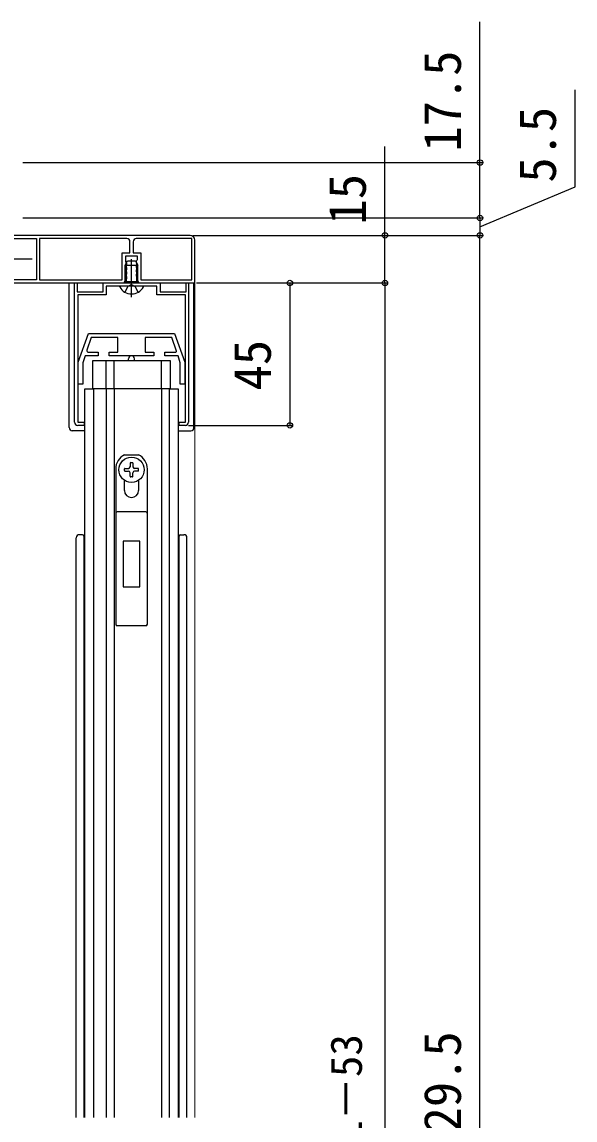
# Model space of a CAD drawing. Units: millimetres, scale not verified. Extents: x -700 to 700, y -1044 to 1037.
# Drawn here: x -444.6 to -270, y 294 to 640.7 of the extents above; entities that cross this region are included whole.
import ezdxf
from ezdxf.enums import TextEntityAlignment as Align

# ---------------------------------------------------------------- set-up
doc = ezdxf.new("R2010")
doc.units = ezdxf.units.MM
doc.header["$LTSCALE"] = 6
for name, color, linetype in [('0-3_YKK_11', 7, 'Continuous'), ('0-6_YKK_13', 4, 'Continuous'), ('0-7_YKK_D', 6, 'Continuous')]:
    doc.layers.add(name, color=color, linetype=linetype)
doc.layers.add('0-5_YKK_12', color=2, linetype='Continuous', lineweight=18)
doc.styles.add('ＭＳ ゴシック', font='')
doc.styles.get('ＭＳ ゴシック').set_extended_font_data('MS Gothic')

msp = doc.modelspace()

# ---------------------------------------------------------------- linework, layer by layer
at = {"layer": '0-3_YKK_11'}
for p, q in [((-391, 572.3), (-408.5, 572.3)), ((-391.999, 558.3), (-391.999, 514.3))]:
    msp.add_line(p, q, dxfattribs=at)
for points in [[(-391.5, 573.3), (-449, 573.3)], [(-448, 572.3), (-440, 572.3), (-440, 559.3), (-448, 559.3)], [(-411.5, 572.3), (-439, 572.3), (-439, 559.3), (-412.95, 559.3), (-412.95, 567.8), (-410.5, 567.8), (-410.5, 571.3)], [(-409.5, 571.3), (-409.5, 567.8), (-407.05, 567.8), (-407.05, 559.3), (-391, 559.3), (-391, 572.3)], [(-408.375, 562.556), (-408.5, 562.313), (-408.5, 561.887), (-408.375, 561.644), (-408.375, 561.156), (-408.5, 560.913), (-408.5, 560.487), (-408.375, 560.244), (-408.25, 560), (-408.25, 559.3), (-407.673, 558.3), (-390, 558.3), (-390, 571.8)], [(-449, 558.3), (-412.327, 558.3), (-411.5, 559.733), (-411.5, 560.213), (-411.625, 560.456), (-411.625, 560.944), (-411.5, 561.187), (-411.5, 561.613), (-411.625, 561.856), (-411.625, 562.344), (-411.5, 562.587), (-411.5, 563.013), (-411.625, 563.256), (-411.625, 563.744), (-411.5, 563.987), (-411.5, 564.413), (-411.625, 564.656), (-411.75, 564.9), (-411.75, 566.8), (-408.25, 566.8), (-408.25, 565.6), (-408.375, 565.356), (-408.5, 565.113), (-408.5, 564.687), (-408.375, 564.444), (-408.375, 563.956), (-408.5, 563.713), (-408.5, 563.287), (-408.375, 563.044), (-408.375, 562.556)], [(-427.999, 514.3), (-427.999, 558.3), (-427.199, 558.3), (-427.199, 555.5), (-418.999, 555.5), (-418.999, 558.3), (-400.999, 558.3), (-400.999, 555.5), (-392.799, 555.5), (-392.799, 558.3), (-391.999, 558.3)], [(-392.999, 513.3), (-394.999, 513.3), (-394.999, 514.3), (-392.999, 514.3), (-392.999, 554.5), (-401.999, 554.5), (-401.999, 557.3), (-417.999, 557.3), (-417.999, 554.5), (-426.999, 554.5), (-426.999, 514.3), (-424.999, 514.3), (-424.999, 513.3), (-426.999, 513.3)]]:
    msp.add_lwpolyline(points, dxfattribs=at)
for centre, radius, start, end in [((-411.5, 571.3), 1, 0.00001, 89.99999), ((-408.5, 571.3), 1, 90.00001, 179.99999), ((-391.5, 571.8), 1.5, 0.00001, 89.99999), ((-426.999, 514.3), 1, 180, 270), ((-392.999, 514.3), 1, 270, 0)]:
    msp.add_arc(centre, radius, start, end, dxfattribs=at)
at = {"layer": '0-5_YKK_12'}
msp.add_lwpolyline([(-449, 558.3), (-390, 558.3), (-390, 294.8)], dxfattribs=at)
at = {"layer": '0-6_YKK_13'}
for p, q in [((-441.4, 565.8), (-467, 565.8)), ((-411.999, 563.9), (-411.299, 565.3)), ((-411.299, 565.3), (-408.699, 565.3)), ((-409.999, 553.8), (-409.999, 565.788)), ((-408.699, 565.3), (-407.999, 563.9)), ((-411.999, 558.7), (-411.999, 563.9)), ((-411.999, 563.9), (-407.999, 563.9)), ((-411.62, 558.7), (-411.62, 564.658)), ((-408.378, 558.7), (-408.378, 564.658)), ((-407.999, 558.7), (-407.999, 563.9)), ((-429.699, 558.3), (-390.299, 558.3)), ((-429.699, 512.6), (-429.699, 558.3)), ((-411.999, 558.7), (-407.999, 558.7)), ((-411.999, 558.7), (-411.928, 558.3)), ((-411.62, 558.7), (-411.715, 558.3)), ((-408.378, 558.7), (-408.284, 558.3)), ((-407.999, 558.7), (-408.07, 558.3)), ((-390.299, 512.6), (-390.299, 558.3)), ((-406.404, 557.3), (-413.595, 557.3)), ((-412.049, 555.334), (-411.144, 557.149)), ((-409.999, 557.758), (-411.144, 557.149)), ((-409.999, 557.758), (-408.854, 557.149)), ((-407.949, 555.334), (-408.854, 557.149)), ((-410.949, 533.8), (-410.949, 534.3)), ((-409.049, 533.8), (-409.049, 534.3)), ((-422.199, 524.8), (-422.199, 533.8)), ((-417.999, 524.8), (-417.999, 533.8)), ((-415.499, 524.8), (-415.499, 533.8)), ((-400.499, 524.8), (-400.499, 533.8)), ((-397.799, 524.8), (-422.199, 524.8)), ((-417.999, 524.8), (-417.999, 294.8)), ((-415.499, 524.8), (-415.499, 294.8)), ((-400.499, 524.8), (-400.499, 294.8)), ((-424.749, 511.6), (-428.699, 511.6)), ((-395.249, 511.6), (-391.299, 511.6)), ((-412.179, 504.05), (-407.82, 504.05)), ((-414.999, 499.55), (-414.999, 450.55)), ((-412.249, 499.035), (-412.249, 499.565)), ((-412.073, 499.741), (-410.97, 499.741)), ((-410.44, 501.374), (-410.44, 500.271)), ((-410.264, 501.55), (-409.735, 501.55)), ((-409.558, 501.374), (-409.558, 500.271)), ((-407.926, 499.741), (-409.029, 499.741)), ((-407.749, 499.035), (-407.749, 499.565)), ((-404.999, 450.55), (-404.999, 499.55)), ((-412.249, 499.05), (-412.249, 499.035)), ((-412.249, 492.8), (-412.249, 495.993)), ((-412.073, 498.859), (-410.97, 498.859)), ((-410.44, 497.226), (-410.44, 498.329)), ((-409.735, 497.05), (-410.264, 497.05)), ((-409.558, 497.226), (-409.558, 498.329)), ((-407.926, 498.859), (-409.029, 498.859)), ((-407.749, 499.035), (-407.749, 499.05)), ((-407.749, 495.993), (-407.749, 492.8)), ((-405.499, 486.05), (-414.499, 486.05)), ((-425.499, 478.8), (-426.499, 478.8)), ((-394.499, 478.8), (-393.499, 478.8)), ((-427.499, 294.8), (-427.499, 477.8)), ((-424.999, 294.8), (-424.999, 478.3)), ((-394.999, 294.8), (-394.999, 478.3)), ((-392.499, 294.8), (-392.499, 477.8)), ((-405.499, 450.05), (-414.499, 450.05))]:
    msp.add_line(p, q, dxfattribs=at)
for points in [[(-423.607, 536.4), (-420.549, 536.4), (-420.549, 535.3), (-424.668, 535.3), (-425.399, 533.105), (-425.399, 526.3), (-426.799, 526.3), (-426.799, 533.3), (-423.583, 542.3), (-396.416, 542.3), (-393.199, 533.3), (-393.199, 526.3)], [(-395.829, 536.795), (-397.264, 541.1), (-405.699, 541.1), (-405.699, 536.4), (-402.949, 536.4), (-402.949, 535.3), (-417.049, 535.3), (-417.049, 536.4), (-414.299, 536.4), (-414.299, 541.1), (-422.734, 541.1), (-424.082, 537.058)], [(-393.199, 526.3), (-394.599, 526.3), (-394.599, 533.105), (-395.331, 535.3), (-399.449, 535.3), (-399.449, 536.4), (-396.114, 536.4)], [(-422.199, 533.8), (-397.799, 533.8), (-397.799, 524.8)], [(-424.749, 294.8), (-424.749, 524.8), (-422.199, 524.8)], [(-397.999, 294.8), (-397.999, 524.8), (-421.999, 524.8), (-421.999, 294.8)], [(-397.799, 524.8), (-395.249, 524.8), (-395.249, 294.8)]]:
    msp.add_lwpolyline(points, dxfattribs=at)
msp.add_lwpolyline([(-407.349, 462.35), (-407.349, 476.75), (-412.649, 476.75), (-412.649, 462.35)], close=True, dxfattribs=at)
msp.add_circle((-409.999, 499.3), 4, dxfattribs=at)
for centre, radius, start, end in [((-413.595, 557.146), 0.154, 90, 207.28096), ((-409.999, 559), 4.2, 207.28096, 332.71904), ((-406.404, 557.146), 0.154, 332.71904, 90), ((-423.607, 536.9), 0.5, 161.56505, 270), ((-409.999, 534.35), 0.95, 0, 180), ((-396.114, 536.7), 0.3, 270, 18.43495), ((-428.699, 512.6), 1, 180, 270), ((-391.299, 512.6), 1, 270, 0), ((-409.999, 499.55), 5, 115.84193, 180), ((-409.999, 499.55), 5, 0, 64.15807), ((-412.073, 499.565), 0.176, 90, 180), ((-410.97, 500.271), 0.529, 270, 0), ((-410.264, 501.374), 0.176, 90, 180), ((-409.735, 501.374), 0.176, 0, 90), ((-409.029, 500.271), 0.529, 180, 270), ((-407.926, 499.565), 0.176, 0, 90), ((-412.073, 499.035), 0.176, 180, 270), ((-410.97, 498.329), 0.529, 0, 90), ((-410.264, 497.226), 0.176, 180, 270), ((-409.735, 497.226), 0.176, 270, 0), ((-409.029, 498.329), 0.529, 90, 180), ((-407.926, 499.035), 0.176, 270, 0), ((-409.999, 492.8), 2.25, 180, 0), ((-414.499, 485.55), 0.5, 90, 180), ((-405.499, 485.55), 0.5, 0, 90), ((-426.499, 477.8), 1, 90, 180), ((-425.499, 478.3), 0.5, 0, 90), ((-394.499, 478.3), 0.5, 90, 180), ((-393.499, 477.8), 1, 0, 90), ((-414.499, 450.55), 0.5, 180, 270), ((-405.499, 450.55), 0.5, 270, 0)]:
    msp.add_arc(centre, radius, start, end, dxfattribs=at)
at = {"layer": '0-7_YKK_D'}
for p, q in [((-444.3, 596.3), (-299, 596.3)), ((-444.3, 578.8), (-299, 578.8)), ((-444.3, 578.8), (-299, 578.8)), ((-300, 578.8), (-300, 573.3)), ((-390.5, 573.3), (-329, 573.3)), ((-390.5, 573.3), (-299, 573.3)), ((-390.5, 573.3), (-299, 573.3)), ((-300, 32.801), (-300, 573.3)), ((-389.5, 558.3), (-359, 558.3)), ((-389.5, 558.3), (-329, 558.3)), ((-389.5, 558.3), (-329, 558.3)), ((-360, 558.3), (-360, 513.3)), ((-330, 558.3), (-330, 41.301)), ((-391.999, 513.3), (-359, 513.3))]:
    msp.add_line(p, q, dxfattribs=at)
for points in [[(-300, 578.8), (-300, 596.3), (-300, 640.7)], [(-300, 576.05), (-270, 588.647), (-270, 619.283)], [(-330, 558.3), (-330, 573.3), (-330, 601.336)]]:
    msp.add_lwpolyline(points, dxfattribs=at)
for centre in [(-300, 596.3), (-300, 578.8), (-300, 578.8), (-330, 573.3), (-300, 573.3), (-300, 573.3), (-360, 558.3), (-330, 558.3), (-330, 558.3), (-360, 513.3)]:
    msp.add_circle(centre, 0.85, dxfattribs=at)

# ---------------------------------------------------------------- texts
at = {"layer": '0-7_YKK_D', "style": 'ＭＳ ゴシック'}
for s, height, p in [('17.5', 11.73, (-302.5, 599.745)), ('5.5', 11.73, (-272.5, 589.965)), ('15', 11.73, (-332.5, 576.745)), ('45', 11.73, (-362.5, 524.345)), ('網戸H＝H1－53', 9.971, (-334.277, 232.766)), ('H1－29.5', 11.73, (-302.5, 258.096))]:
    msp.add_text(s, height=height, rotation=90, dxfattribs=at).set_placement(p, align=Align.BOTTOM_LEFT)

doc.saveas('drawing.dxf')
